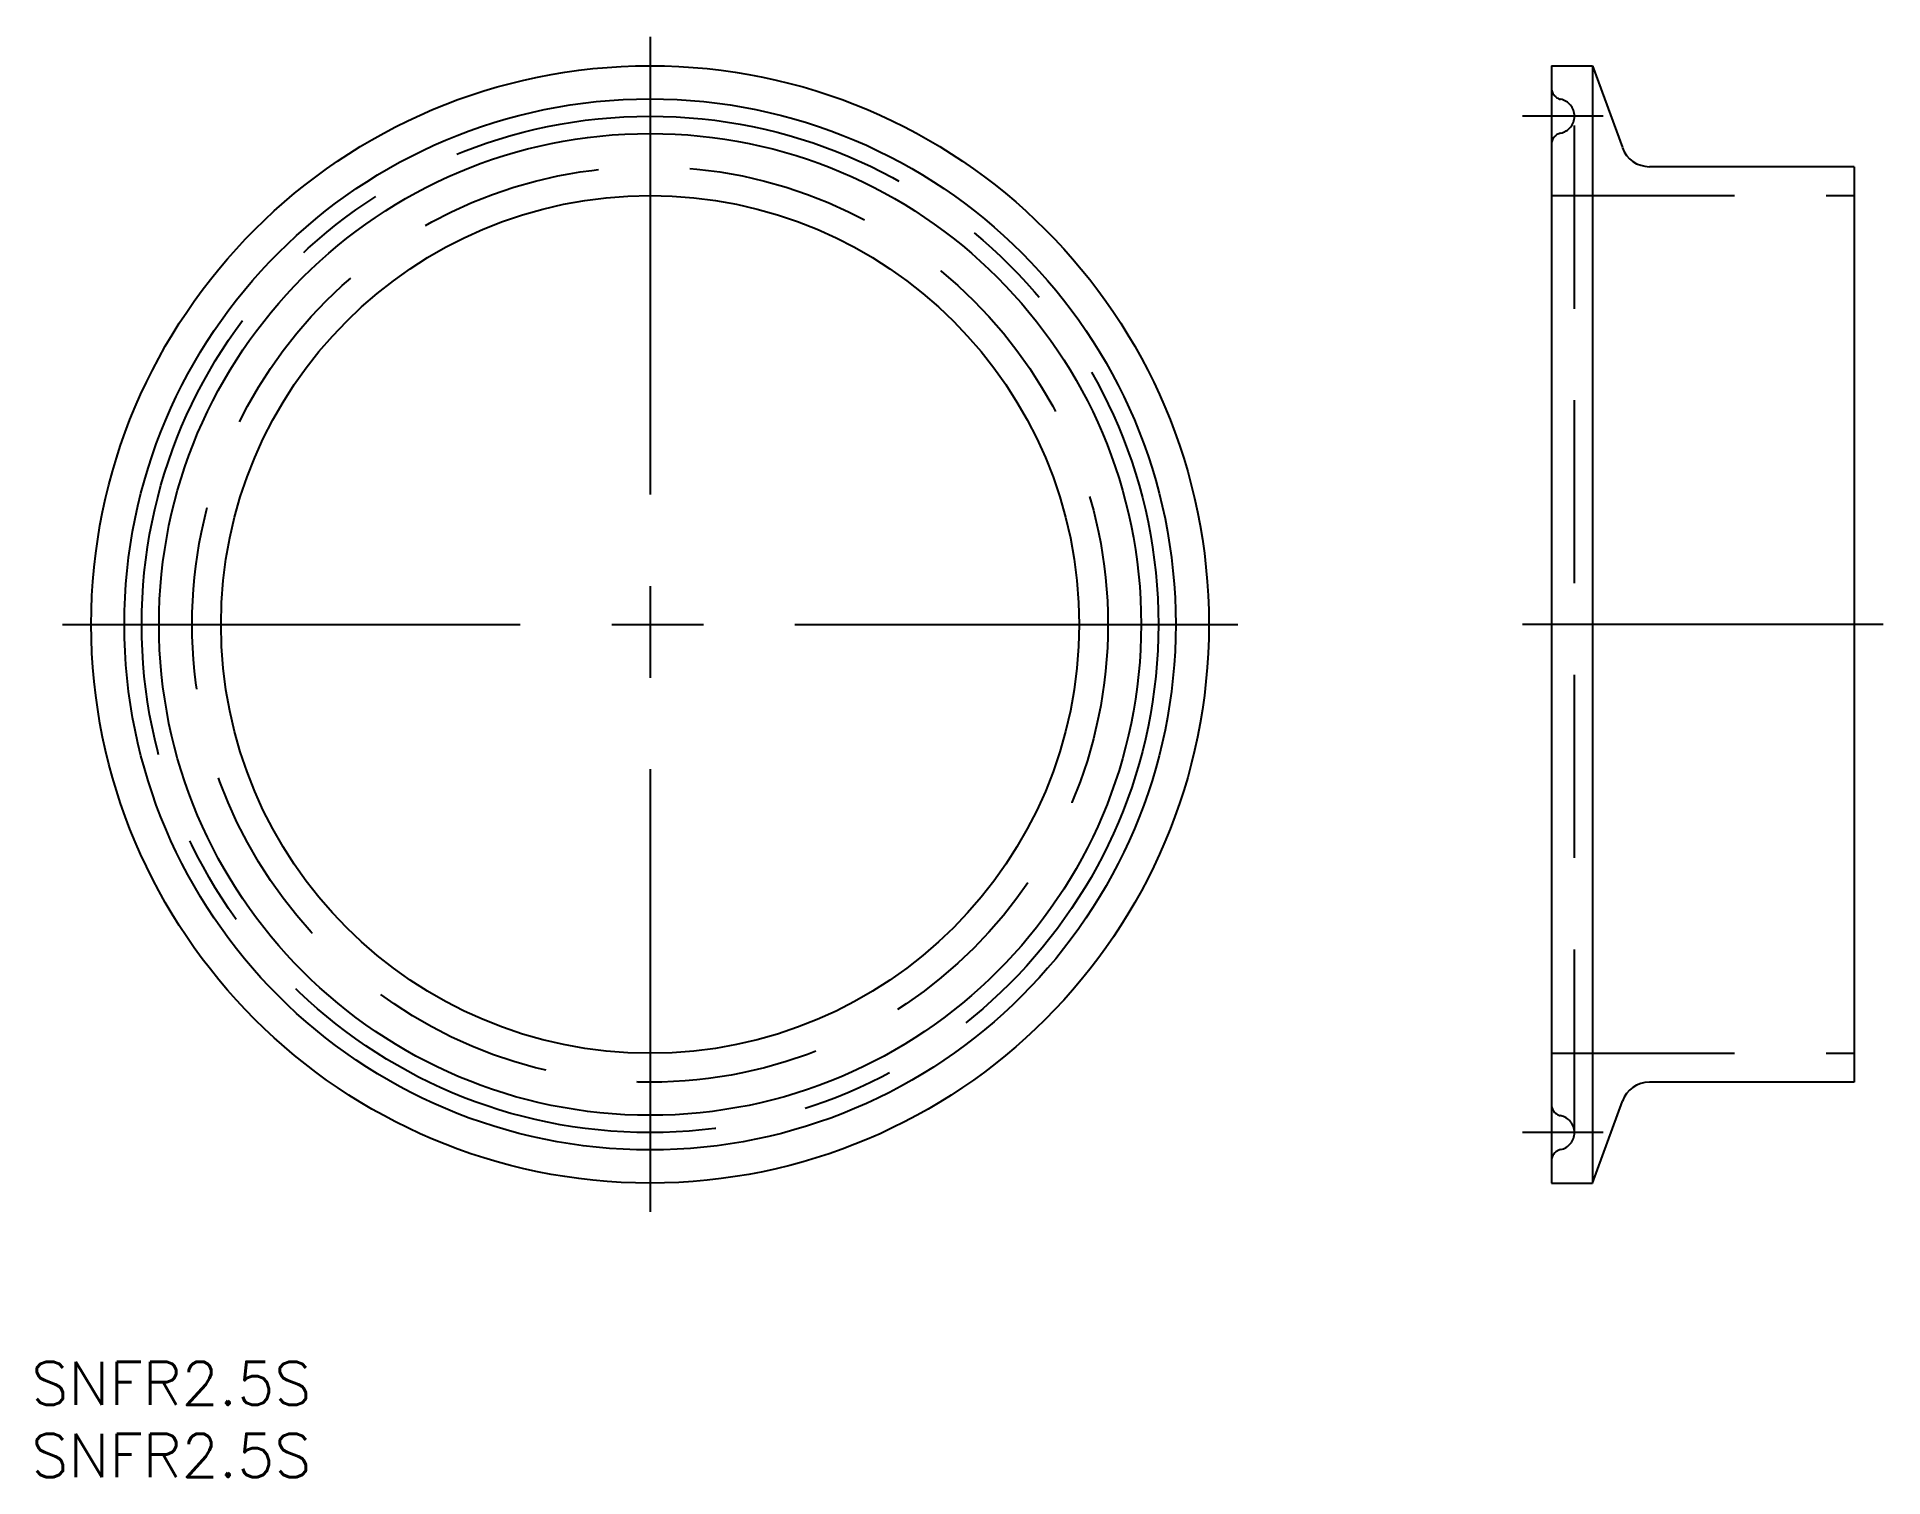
# Model space of a CAD drawing. Extents: x -43 to 86, y -59 to 41.
import ezdxf

# ---------------------------------------------------------------- set-up
doc = ezdxf.new("R2010")
doc.units = 0
doc.linetypes.add('CENTER', pattern=[50.8, 31.75, -6.35, 6.35, -6.35])
doc.linetypes.add('DASHED', pattern=[19.05, 12.7, -6.35])
doc.layers.get('0').update_dxf_attribs({"linetype": 'CONTINUOUS'})
doc.layers.add('CENTER', color=1, linetype='CENTER')
doc.styles.get("Standard").update_dxf_attribs({"font": 'txt.shx', "height": 3, "bigfont": 'bigfont.shx'})

msp = doc.modelspace()

# ---------------------------------------------------------------- linework, layer by layer
at = {"color": 7, "linetype": 'CONTINUOUS'}
for p, q in [((62.5, 38.75), (62.5, -38.75)), ((62.5, 38.75), (65.35, 38.75)), ((65.35, 38.75), (65.35, -38.75)), ((65.35, 38.75), (67.42, 33.07)), ((83.5, 31.75), (69.3, 31.75)), ((83.5, 31.75), (83.5, -31.75)), ((83.5, -31.75), (69.3, -31.75)), ((65.35, -38.75), (67.42, -33.07)), ((62.5, -38.75), (65.35, -38.75))]:
    msp.add_line(p, q, dxfattribs=at)
at = {"color": 3, "linetype": 'DASHED'}
for p, q in [((64.1, -35.25), (64.1, 35.25)), ((62.5, 29.75), (83.5, 29.75)), ((62.5, -29.75), (83.5, -29.75))]:
    msp.add_line(p, q, dxfattribs=at)
at = {"color": 7, "linetype": 'CONTINUOUS'}
for radius in [38.75, 36.45, 34.05, 29.75]:
    msp.add_circle((0, 0), radius, dxfattribs=at)
at = {"color": 3, "linetype": 'DASHED'}
msp.add_circle((0, 0), 31.75, dxfattribs=at)
for centre, radius, start, end in [((63.3, 37.21), 0.8, 180, 258.463), ((62.9, 35.25), 1.2, 281.537, 78.463), ((63.3, 33.29), 0.8, 101.537, 180), ((63.3, -33.29), 0.8, 180, 258.463), ((62.9, -35.25), 1.2, 281.537, 78.463), ((63.3, -37.21), 0.8, 101.537, 180)]:
    msp.add_arc(centre, radius, start, end, dxfattribs=at)
at = {"color": 7, "linetype": 'CONTINUOUS'}
for centre, start, end in [((69.3, 33.75), 200, 270), ((69.3, -33.75), 90, 160)]:
    msp.add_arc(centre, 2, start, end, dxfattribs=at)
at = {"layer": 'CENTER', "color": 1, "linetype": 'CENTER'}
for p, q in [((0, 40.75), (0, -40.75)), ((66.1, 35.25), (60.5, 35.25)), ((-40.75, 0), (40.75, 0)), ((85.5, 0), (60.5, 0)), ((66.1, -35.25), (60.5, -35.25))]:
    msp.add_line(p, q, dxfattribs=at)
msp.add_circle((0, 0), 35.25, dxfattribs=at)

# ---------------------------------------------------------------- texts
at = {"color": 7, "linetype": 'CONTINUOUS'}
for p in [(-42.9, -54.14), (-42.9, -59.14)]:
    msp.add_text('SNFR2.5S', height=3, dxfattribs=at).set_placement(p)

doc.saveas('drawing.dxf')
